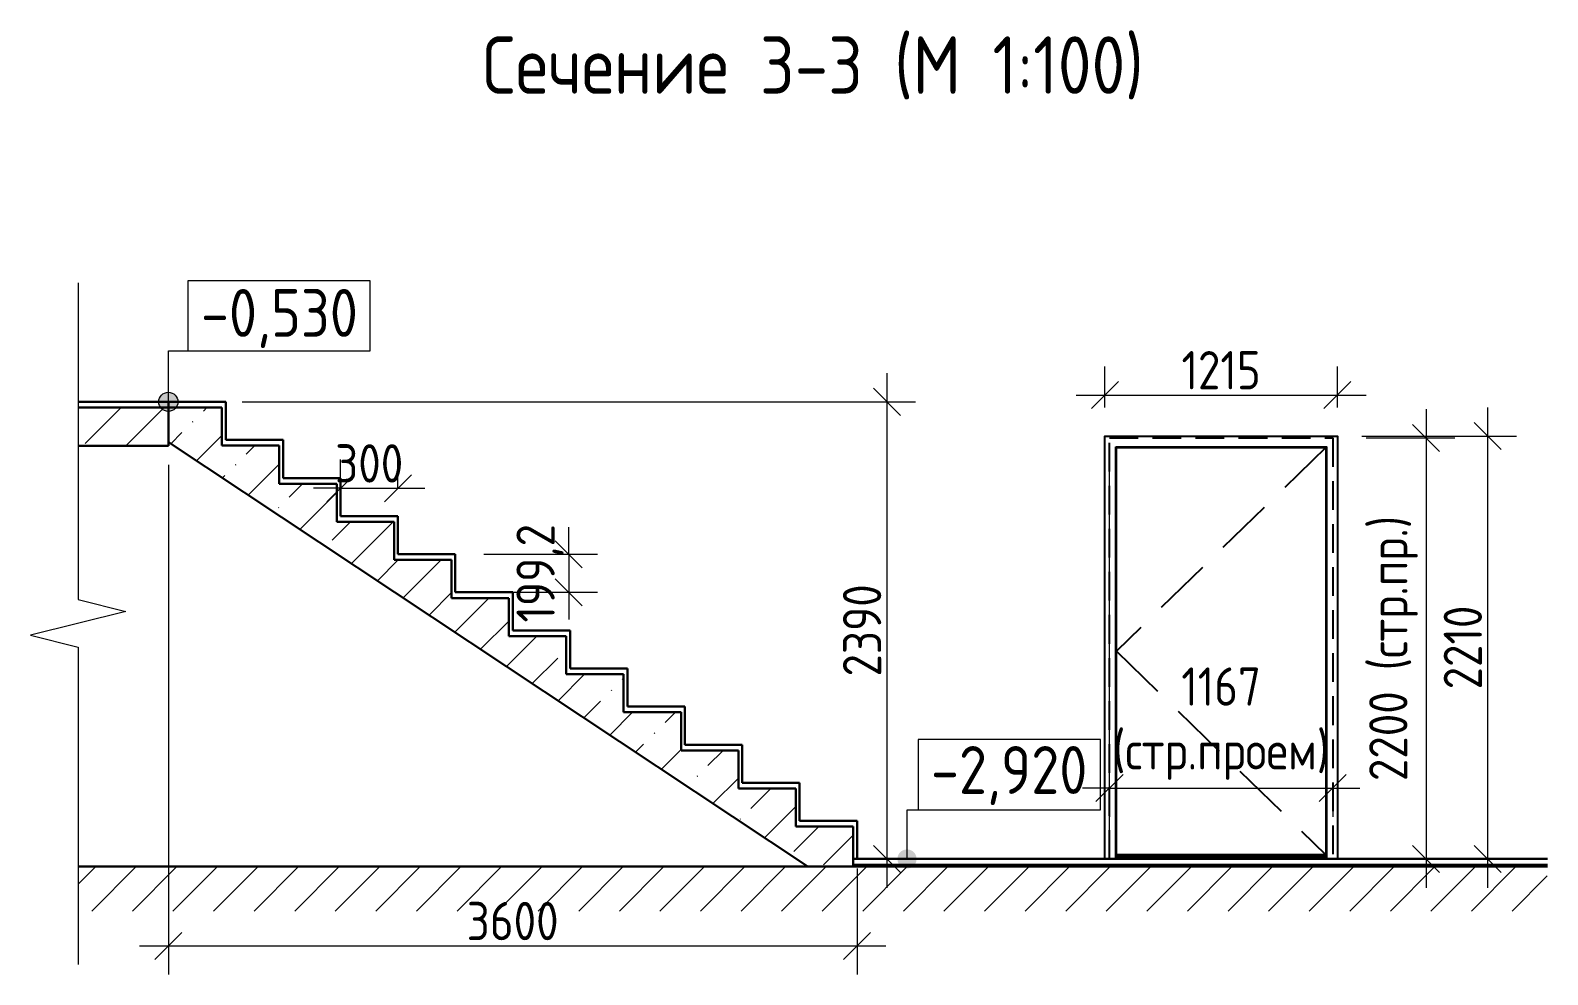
# Model space of a CAD drawing. Header units: millimetres. Extents: x 504091 to 2165846, y 135022 to 442887.
# Drawn here: x 1392907 to 1400838, y 261757 to 266692 of the extents above; entities that cross this region are included whole.
import ezdxf

# ---------------------------------------------------------------- set-up
doc = ezdxf.new("R2010")
doc.units = ezdxf.units.MM
doc.linetypes.add('IMPORT-ADSK_Штриховая_ш3 п1_5 _2_', pattern=[4.5, 3, -1.5])
doc.layers.get('Defpoints').update_dxf_attribs({"color": 255})
for name, color, linetype, lineweight in [('+АР_Вспомогательная', 7, 'Continuous', 9), ('A-ANNO-DIMS', 211, 'Continuous', 9), ('A-ANNO-NOTE', 131, 'Continuous', 20), ('A-DETL', 90, 'Continuous', 9), ('A-DETL-GENF', 92, 'Continuous', 18), ('A-DETL-THIN', 151, 'Continuous', 18), ('A-FLOR', 192, 'Continuous', 18), ('A-FLOR-PATT', 8, 'Continuous', 40), ('G-ANNO-DIMS', 111, 'Continuous', 9), ('S-STRS', 31, 'Continuous', 9), ('Аннотация', 7, 'Continuous', 9)]:
    doc.layers.add(name, color=color, linetype=linetype, lineweight=lineweight)
doc.layers.add('ВСПОМОГАТЕЛЬНЫЙ', color=52, linetype='Continuous', lineweight=5, plot=False)
doc.styles.add('GOST Common', font='GOST_Common.ttf', dxfattribs={"width": 0.9, "height": 350})
doc.styles.add('GOST Common_4', font='GOST_Common.ttf', dxfattribs={"width": 0.9, "height": 200})
doc.styles.add('GOST Common_6', font='GOST_Common.ttf', dxfattribs={"width": 0.9, "height": 200})
doc.dimstyles.new('ADSK_Основной_2_мм', dxfattribs={"dimscale": 304.8, "dimtxt": 201.142999, "dimasz": 0.463911, "dimexe": 0.492126, "dimexo": 0.492126, "dimgap": 0.098425, "dimtad": 1, "dimrnd": 0.01, "dimdsep": 46, "dimtxsty": 'GOST Common_4', "dimblk1": 'OBLIQUE', "dimblk2": 'OBLIQUE', "dimsah": 1, "dimcen": 0.09, "dimdle": 0.492126, "dimazin": 2, "dimtfac": 1, "dimtdec": 4, "dimtix": 1, "dimtmove": 0, "dimatfit": 3, "dimfxl": 0, "dimtvp": 1, "dimtolj": 1, "dimtzin": 0, "dimlwd": 20, "dimlwe": 20, "dimarcsym": 0})
pattern_1 = [(45, (1393137.4, 265150.93), (-224.506, 224.506), []), (45, (1393361.9, 265150.93), (-224.506, 224.506), [396.875, -79.375, 3.353, -76.022])]

# ---------------------------------------------------------------- blocks, each defined once
blk = doc.blocks.new('_Oblique')
at = {"color": 0, "linetype": 'ByBlock', "lineweight": -2}
blk.add_line((-0.5, -0.5), (0.5, 0.5), dxfattribs=at)
blk = doc.blocks.new('*D3058')
at = {"layer": 'A-ANNO-DIMS', "color": 0, "lineweight": 20, "transparency": 16777216}
for p, q in [((1398548, 262732.3), (1398406.6, 262732.3)), ((1398548, 262732.3), (1399715, 262732.3)), ((1399715, 262732.3), (1399856.4, 262732.3)), ((1398548, 262681.5), (1398548, 262582.3)), ((1399715, 262693.7), (1399715, 262582.3))]:
    blk.add_line(p, q, dxfattribs=at)
at = {"layer": 'Defpoints', "color": 0, "lineweight": 20, "transparency": 16777216}
for p in [(1398548, 262831.5), (1399715, 262843.7), (1399715, 262732.3)]:
    blk.add_point(p, dxfattribs=at)
at = {"layer": 'A-ANNO-DIMS', "color": 0, "lineweight": 20, "transparency": 16777216, "xscale": 141.4, "yscale": 141.4, "zscale": 141.4}
blk.add_blockref('_Oblique', (1398548, 262732.3), dxfattribs=at)
at = {"layer": 'A-ANNO-DIMS', "color": 0, "lineweight": 20, "transparency": 16777216, "xscale": 141.4, "yscale": 141.4, "zscale": 141.4, "rotation": 180}
blk.add_blockref('_Oblique', (1399715, 262732.3), dxfattribs=at)
at = {"layer": 'A-ANNO-DIMS', "color": 0, "transparency": 16777216, "insert": (1399131.5, 263069), "char_height": 200, "attachment_point": 5, "style": 'GOST Common_6'}
blk.add_mtext('\\A1;1167 \\P(стр.проем)', dxfattribs=at)
blk = doc.blocks.new('*D3054')
at = {"layer": 'A-ANNO-DIMS', "color": 0, "lineweight": 20, "transparency": 16777216}
for p, q in [((1400525, 262211.9), (1400525, 264721.9)), ((1399866.5, 264571.9), (1400675, 264571.9)), ((1399431.8, 262361.9), (1400675, 262361.9))]:
    blk.add_line(p, q, dxfattribs=at)
at = {"layer": 'Defpoints', "color": 0, "lineweight": 20, "transparency": 16777216}
for p in [(1399716.5, 264571.9), (1400525, 264571.9), (1399281.8, 262361.9)]:
    blk.add_point(p, dxfattribs=at)
at = {"layer": 'A-ANNO-DIMS', "color": 0, "lineweight": 20, "transparency": 16777216, "xscale": 141.4, "yscale": 141.4, "zscale": 141.4}
for p, rotation in [((1400525, 264571.9), 90), ((1400525, 262361.9), 270)]:
    blk.add_blockref('_Oblique', p, dxfattribs=dict(at, rotation=rotation))
at = {"layer": 'A-ANNO-DIMS', "color": 0, "transparency": 16777216, "insert": (1400395, 263466.9), "char_height": 200, "width": 605.475, "attachment_point": 5, "rotation": 90, "style": 'GOST Common_4'}
blk.add_mtext('\\A1;2210', dxfattribs=at)
blk = doc.blocks.new('*D3055')
at = {"layer": 'A-ANNO-DIMS', "color": 0, "lineweight": 20, "transparency": 16777216}
for p, q in [((1400202.6, 264711.9), (1400202.6, 262211.9)), ((1399889.1, 264561.9), (1400352.6, 264561.9)), ((1399889.1, 262361.9), (1400352.6, 262361.9))]:
    blk.add_line(p, q, dxfattribs=at)
at = {"layer": 'Defpoints', "color": 0, "lineweight": 20, "transparency": 16777216}
for p in [(1399739.1, 264561.9), (1399739.1, 262361.9), (1400202.6, 262361.9)]:
    blk.add_point(p, dxfattribs=at)
at = {"layer": 'A-ANNO-DIMS', "color": 0, "lineweight": 20, "transparency": 16777216, "xscale": 141.4, "yscale": 141.4, "zscale": 141.4}
for p, rotation in [((1400202.6, 264561.9), 90), ((1400202.6, 262361.9), 270)]:
    blk.add_blockref('_Oblique', p, dxfattribs=dict(at, rotation=rotation))
at = {"layer": 'A-ANNO-DIMS', "color": 0, "transparency": 16777216, "insert": (1400032.6, 263461.9), "char_height": 200, "attachment_point": 5, "rotation": 90, "style": 'GOST Common_4'}
blk.add_mtext('\\A1;2200 (стр.пр.)', dxfattribs=at)
blk = doc.blocks.new('Высотные отметки - Рамка-12095-Разрез 1')
at = {"layer": 'A-ANNO-NOTE'}
for p, q in [((15397, 14), (15397, 514)), ((15397, 514), (16697, 514)), ((16697, 514), (16697, 14)), ((16697, 14), (15397, 14))]:
    blk.add_line(p, q, dxfattribs=at)
blk = doc.blocks.new('*D3059')
at = {"layer": 'A-ANNO-DIMS', "color": 0, "lineweight": 20, "transparency": 16777216}
for p, q in [((1397384.6, 264900.9), (1397384.6, 262211.9)), ((1394014, 264750.9), (1397534.6, 264750.9)), ((1397263.9, 262361.9), (1397234.6, 262361.9))]:
    blk.add_line(p, q, dxfattribs=at)
at = {"layer": 'Defpoints', "color": 0, "lineweight": 20, "transparency": 16777216}
for p in [(1393864, 264750.9), (1397384.6, 262361.9), (1397413.9, 262361.9)]:
    blk.add_point(p, dxfattribs=at)
at = {"layer": 'A-ANNO-DIMS', "color": 0, "lineweight": 20, "transparency": 16777216, "xscale": 141.4, "yscale": 141.4, "zscale": 141.4}
for p, rotation in [((1397384.6, 264750.9), 90), ((1397384.6, 262361.9), 270)]:
    blk.add_blockref('_Oblique', p, dxfattribs=dict(at, rotation=rotation))
at = {"layer": 'A-ANNO-DIMS', "color": 0, "transparency": 16777216, "insert": (1397254.6, 263556.4), "char_height": 200, "attachment_point": 5, "rotation": 90, "style": 'GOST Common_4'}
blk.add_mtext('\\A1;2390', dxfattribs=at)
blk = doc.blocks.new('*D3056')
at = {"layer": 'A-ANNO-DIMS', "color": 0, "lineweight": 20, "transparency": 16777216}
for p, q in [((1395721.1, 263954.5), (1395721.1, 264095.9)), ((1395278, 263954.5), (1395871.1, 263954.5)), ((1395721.1, 263954.5), (1395721.1, 263755.5)), ((1395278, 263755.5), (1395871.1, 263755.5)), ((1395721.1, 263755.5), (1395721.1, 263614.1))]:
    blk.add_line(p, q, dxfattribs=at)
at = {"layer": 'Defpoints', "color": 0, "lineweight": 20, "transparency": 16777216}
for p in [(1395128, 263954.5), (1395128, 263755.5), (1395721.1, 263755.5)]:
    blk.add_point(p, dxfattribs=at)
at = {"layer": 'A-ANNO-DIMS', "color": 0, "lineweight": 20, "transparency": 16777216, "xscale": 141.4, "yscale": 141.4, "zscale": 141.4}
for p, rotation in [((1395721.1, 263954.5), 270), ((1395721.1, 263755.5), 90)]:
    blk.add_blockref('_Oblique', p, dxfattribs=dict(at, rotation=rotation))
at = {"layer": 'A-ANNO-DIMS', "color": 0, "transparency": 16777216, "insert": (1395571.1, 263855), "char_height": 200, "attachment_point": 5, "rotation": 90, "style": 'GOST Common_4'}
blk.add_mtext('\\A1;199,2', dxfattribs=at)
blk = doc.blocks.new('*D3060')
at = {"layer": 'A-ANNO-DIMS', "color": 0, "lineweight": 20, "transparency": 16777216}
for p, q in [((1394528, 264303.6), (1394528, 264449)), ((1394828, 264303.6), (1394828, 264449)), ((1394528, 264299), (1394386.6, 264299)), ((1394528, 264299), (1394828, 264299)), ((1394828, 264299), (1394969.4, 264299))]:
    blk.add_line(p, q, dxfattribs=at)
at = {"layer": 'Defpoints', "color": 0, "lineweight": 20, "transparency": 16777216}
for p in [(1394828, 264299), (1394528, 264153.6), (1394828, 264153.6)]:
    blk.add_point(p, dxfattribs=at)
at = {"layer": 'A-ANNO-DIMS', "color": 0, "lineweight": 20, "transparency": 16777216, "xscale": 141.4, "yscale": 141.4, "zscale": 141.4}
blk.add_blockref('_Oblique', (1394528, 264299), dxfattribs=at)
at = {"layer": 'A-ANNO-DIMS', "color": 0, "lineweight": 20, "transparency": 16777216, "xscale": 141.4, "yscale": 141.4, "zscale": 141.4, "rotation": 180}
blk.add_blockref('_Oblique', (1394828, 264299), dxfattribs=at)
at = {"layer": 'A-ANNO-DIMS', "color": 0, "transparency": 16777216, "insert": (1394678, 264429), "char_height": 200, "attachment_point": 5, "style": 'GOST Common_4'}
blk.add_mtext('\\A1;300', dxfattribs=at)
blk = doc.blocks.new('*D3061')
at = {"layer": 'A-ANNO-DIMS', "color": 0, "lineweight": 20, "transparency": 16777216}
for p, q in [((1393628, 264420.8), (1393628, 261757.4)), ((1397228, 262311.5), (1397228, 261757.4)), ((1393478, 261907.4), (1397378, 261907.4))]:
    blk.add_line(p, q, dxfattribs=at)
at = {"layer": 'Defpoints', "color": 0, "lineweight": 20, "transparency": 16777216}
for p in [(1393628, 264570.8), (1397228, 262461.5), (1397228, 261907.4)]:
    blk.add_point(p, dxfattribs=at)
at = {"layer": 'A-ANNO-DIMS', "color": 0, "lineweight": 20, "transparency": 16777216, "xscale": 141.4, "yscale": 141.4, "zscale": 141.4, "rotation": 180}
blk.add_blockref('_Oblique', (1393628, 261907.4), dxfattribs=at)
at = {"layer": 'A-ANNO-DIMS', "color": 0, "lineweight": 20, "transparency": 16777216, "xscale": 141.4, "yscale": 141.4, "zscale": 141.4}
blk.add_blockref('_Oblique', (1397228, 261907.4), dxfattribs=at)
at = {"layer": 'A-ANNO-DIMS', "color": 0, "transparency": 16777216, "insert": (1395428, 262037.4), "char_height": 200, "attachment_point": 5, "style": 'GOST Common_4'}
blk.add_mtext('\\A1;3600', dxfattribs=at)
blk = doc.blocks.new('*D3062')
at = {"layer": 'A-ANNO-DIMS', "color": 0, "lineweight": 20, "transparency": 16777216}
for p, q in [((1398523.9, 264721.9), (1398523.9, 264936.1)), ((1399739.1, 264721.9), (1399739.1, 264936.1)), ((1398373.9, 264786.1), (1399889.1, 264786.1))]:
    blk.add_line(p, q, dxfattribs=at)
at = {"layer": 'Defpoints', "color": 0, "lineweight": 20, "transparency": 16777216}
for p in [(1399739.1, 264786.1), (1398523.9, 264571.9), (1399739.1, 264571.9)]:
    blk.add_point(p, dxfattribs=at)
at = {"layer": 'A-ANNO-DIMS', "color": 0, "lineweight": 20, "transparency": 16777216, "xscale": 141.4, "yscale": 141.4, "zscale": 141.4, "rotation": 180}
blk.add_blockref('_Oblique', (1398523.9, 264786.1), dxfattribs=at)
at = {"layer": 'A-ANNO-DIMS', "color": 0, "lineweight": 20, "transparency": 16777216, "xscale": 141.4, "yscale": 141.4, "zscale": 141.4}
blk.add_blockref('_Oblique', (1399739.1, 264786.1), dxfattribs=at)
at = {"layer": 'A-ANNO-DIMS', "color": 0, "transparency": 16777216, "insert": (1399131.5, 264916.1), "char_height": 200, "attachment_point": 5, "style": 'GOST Common_4'}
blk.add_mtext('\\A1;1215', dxfattribs=at)

msp = doc.modelspace()

# ---------------------------------------------------------------- hatches: boundary and pattern name
at = {"layer": 'A-DETL-GENF', "lineweight": 9, "true_color": 0x000000}
h = msp.add_hatch(dxfattribs=at)
h.set_pattern_fill('FP1_2', color=18, style=0, pattern_type=2)
h.set_pattern_definition([(45, (1393137.4, 265180.93), (-106.066, 106.066), [])])
h.paths.add_polyline_path([(1398845.5625, 262089.4734), (1400836.1706, 262089.4734), (1400836.1706, 262321.9287), (1393156.0096, 262321.9287), (1393156.0096, 262089.4734), (1398515.7351, 262089.4734)])
at = {"layer": 'A-FLOR', "true_color": 0x000000}
h = msp.add_hatch(dxfattribs=at)
h.set_pattern_fill('FP1_1', color=18, style=0, pattern_type=2)
h.set_pattern_definition(pattern_1)
h.paths.add_polyline_path([(1397208.0298, 262331.9287), (1397208.0298, 262531.0057), (1396908.0298, 262531.0057), (1396908.0298, 262730.0826), (1396608.0298, 262730.0826), (1396608.0298, 262929.1595), (1396308.0298, 262929.1595), (1396308.0298, 263128.2364), (1396008.0298, 263128.2364), (1396008.0298, 263327.3134), (1395708.0298, 263327.3134), (1395708.0298, 263526.3903), (1395408.0298, 263526.3903), (1395408.0298, 263725.4672), (1395108.0298, 263725.4672), (1395108.0298, 263924.5441), (1394808.0298, 263924.5441), (1394808.0298, 264123.621), (1394508.0298, 264123.621), (1394508.0298, 264322.698), (1394208.0298, 264322.698), (1394208.0298, 264521.7749), (1393908.0298, 264521.7749), (1393908.0298, 264720.8518), (1393628.0298, 264720.8518), (1393628.0298, 264540.8299), (1396956.7448, 262331.9287)])
at = {"layer": 'A-FLOR-PATT', "lineweight": 9, "true_color": 0x000000}
h = msp.add_hatch(dxfattribs=at)
h.set_pattern_fill('FP1_1', color=18, style=0, pattern_type=2)
h.set_pattern_definition(pattern_1)
h.paths.add_polyline_path([(1393628.0298, 264520.8518), (1393628.0298, 264720.8518), (1393156.0096, 264720.8518), (1393156.0096, 264520.8518)])
at = {"layer": 'G-ANNO-DIMS', "true_color": 0x000000}
h = msp.add_hatch(color=18, dxfattribs=at)
edge = h.paths.add_edge_path()
edge.add_arc((1393628.0298, 264750.8518), 50, 0, 360)
h = msp.add_hatch(color=18, dxfattribs=at)
edge = h.paths.add_edge_path()
edge.add_arc((1397489.368, 262361.9287), 50, 0, 360)

# ---------------------------------------------------------------- linework, layer by layer
at = {"layer": '+АР_Вспомогательная', "color": 7, "linetype": 'Continuous', "ltscale": 50}
msp.add_lwpolyline([(1393156.6443, 265372.8258), (1393156.6443, 263718.0849), (1393406.6443, 263655.5849), (1392906.6443, 263530.5849), (1393156.6443, 263468.0849), (1393156.6443, 261810.4072)], dxfattribs=at)
for points in [[(1399739.1309, 262361.9287), (1398523.9288, 262361.9287), (1398523.9288, 264571.9337), (1399739.1309, 264571.9337)], [(1398580.5597, 264515.3028), (1399682.5, 264515.3028), (1399682.5, 262361.9287), (1398580.5597, 262361.9287)], [(1399678.7246, 262383.0709), (1398584.3351, 262383.0709), (1398584.3351, 264512.2825), (1399678.7246, 264512.2825)], [(1398580.5597, 262375.5201), (1399682.5, 262375.5201), (1399682.5, 262361.9287), (1398580.5597, 262361.9287)]]:
    msp.add_lwpolyline(points, close=True)
at = {"linetype": 'IMPORT-ADSK_Штриховая_ш3 п1_5 _2_', "ltscale": 50}
msp.add_lwpolyline([(1399715.0298, 264561.9287), (1399715.0298, 262361.9287), (1398548.0298, 262361.9287), (1398548.0298, 264561.9287)], close=True, dxfattribs=at)
at = {"linetype": 'IMPORT-ADSK_Штриховая_ш3 п1_5 _2_', "ltscale": 100}
msp.add_lwpolyline([(1399678.7246, 264512.2825), (1398584.3351, 263447.6767), (1399678.7246, 262383.0709)], dxfattribs=at)
at = {"layer": 'A-DETL', "color": 18, "lineweight": 30, "true_color": 0x000000}
for p, q in [((1400837.6644, 262321.9287), (1393156.6443, 262321.9287)), ((1397208.0298, 262361.9287), (1400837.1585, 262361.9287)), ((1397208.0298, 262361.9287), (1398579.5615, 262361.9287)), ((1397208.0298, 262361.9287), (1399700.7536, 262361.9287)), ((1400838.3935, 262331.9287), (1397208.0298, 262331.9287)), ((1399287.0112, 262361.9287), (1397228.0298, 262361.9287)), ((1397228.0298, 262361.9287), (1399287.0112, 262361.9287))]:
    msp.add_line(p, q, dxfattribs=at)
at = {"layer": 'A-DETL-THIN', "color": 18, "lineweight": 30, "true_color": 0x000000}
for p, q in [((1399606.8134, 262361.9287), (1397208.0298, 262361.9287)), ((1399287.0112, 262361.9287), (1397228.0298, 262361.9287))]:
    msp.add_line(p, q, dxfattribs=at)
at = {"layer": 'A-FLOR', "color": 18, "lineweight": 30, "true_color": 0x000000}
for p, q in [((1393628.0298, 264750.8518), (1393156.0096, 264750.8518)), ((1393628.0298, 264720.8518), (1393156.0096, 264720.8518)), ((1393628.0298, 264520.8518), (1393628.0298, 264750.8518)), ((1393928.0298, 264750.8518), (1393628.0298, 264750.8518)), ((1393908.0298, 264720.8518), (1393628.0298, 264720.8518)), ((1393908.0298, 264521.7749), (1393908.0298, 264720.8518)), ((1393928.0298, 264551.7749), (1393928.0298, 264750.8518)), ((1393628.0298, 264540.8299), (1396971.5049, 262321.9287)), ((1394228.0298, 264551.7749), (1393928.0298, 264551.7749)), ((1394228.0298, 264352.698), (1394228.0298, 264551.7749)), ((1393156.0096, 264520.8518), (1393628.0298, 264520.8518)), ((1394208.0298, 264521.7749), (1393908.0298, 264521.7749)), ((1394208.0298, 264322.698), (1394208.0298, 264521.7749)), ((1394508.0298, 264322.698), (1394208.0298, 264322.698)), ((1394528.0298, 264352.698), (1394228.0298, 264352.698)), ((1394508.0298, 264123.621), (1394508.0298, 264322.698)), ((1394528.0298, 264153.621), (1394528.0298, 264352.698)), ((1394828.0298, 264153.621), (1394528.0298, 264153.621)), ((1394828.0298, 263954.5441), (1394828.0298, 264153.621)), ((1394808.0298, 264123.621), (1394508.0298, 264123.621)), ((1394808.0298, 263924.5441), (1394808.0298, 264123.621)), ((1395108.0298, 263924.5441), (1394808.0298, 263924.5441)), ((1395128.0298, 263954.5441), (1394828.0298, 263954.5441)), ((1395108.0298, 263725.4672), (1395108.0298, 263924.5441)), ((1395128.0298, 263755.4672), (1395128.0298, 263954.5441)), ((1395428.0298, 263755.4672), (1395128.0298, 263755.4672)), ((1395428.0298, 263556.3903), (1395428.0298, 263755.4672)), ((1395408.0298, 263725.4672), (1395108.0298, 263725.4672)), ((1395408.0298, 263526.3903), (1395408.0298, 263725.4672)), ((1395708.0298, 263526.3903), (1395408.0298, 263526.3903)), ((1395728.0298, 263556.3903), (1395428.0298, 263556.3903)), ((1395708.0298, 263327.3134), (1395708.0298, 263526.3903)), ((1395728.0298, 263357.3134), (1395728.0298, 263556.3903)), ((1396028.0298, 263357.3134), (1395728.0298, 263357.3134)), ((1396028.0298, 263158.2364), (1396028.0298, 263357.3134)), ((1396008.0298, 263327.3134), (1395708.0298, 263327.3134)), ((1396008.0298, 263128.2364), (1396008.0298, 263327.3134)), ((1396308.0298, 263128.2364), (1396008.0298, 263128.2364)), ((1396328.0298, 263158.2364), (1396028.0298, 263158.2364)), ((1396308.0298, 262929.1595), (1396308.0298, 263128.2364)), ((1396328.0298, 262959.1595), (1396328.0298, 263158.2364)), ((1396628.0298, 262959.1595), (1396328.0298, 262959.1595)), ((1396628.0298, 262760.0826), (1396628.0298, 262959.1595)), ((1396608.0298, 262929.1595), (1396308.0298, 262929.1595)), ((1396608.0298, 262730.0826), (1396608.0298, 262929.1595)), ((1396908.0298, 262730.0826), (1396608.0298, 262730.0826)), ((1396928.0298, 262760.0826), (1396628.0298, 262760.0826)), ((1396908.0298, 262531.0057), (1396908.0298, 262730.0826)), ((1396928.0298, 262561.0057), (1396928.0298, 262760.0826)), ((1397228.0298, 262561.0057), (1396928.0298, 262561.0057)), ((1397228.0298, 262361.9287), (1397228.0298, 262561.0057)), ((1397208.0298, 262531.0057), (1396908.0298, 262531.0057)), ((1397208.0298, 262321.9287), (1397208.0298, 262531.0057))]:
    msp.add_line(p, q, dxfattribs=at)
at = {"layer": 'G-ANNO-DIMS', "color": 18, "lineweight": 20, "true_color": 0x000000}
for p, q in [((1393628.0298, 265017.3694), (1394403.4961, 265017.3694)), ((1393628.0298, 264750.8518), (1393628.0298, 265017.3694)), ((1397489.368, 262619.473), (1398014.2687, 262619.473)), ((1397489.368, 262361.9287), (1397489.368, 262619.473))]:
    msp.add_line(p, q, dxfattribs=at)
at = {"layer": 'G-ANNO-DIMS', "color": 18, "true_color": 0x000000}
msp.add_circle((1393628.0298, 264750.8518), 50, dxfattribs=at)
at = {"layer": 'S-STRS', "color": 18, "lineweight": 18, "true_color": 0x000000}
msp.add_line((1393628.0298, 264750.8518), (1393628.0298, 264570.8299), dxfattribs=at)
at = {"layer": 'ВСПОМОГАТЕЛЬНЫЙ', "color": 6}
msp.add_line((1398548.0298, 262361.9287), (1398548.0298, 264500.5657), dxfattribs=at)

# ---------------------------------------------------------------- block references
at = {"layer": 'G-ANNO-DIMS', "color": 18, "lineweight": 20, "true_color": 0x000000, "extrusion": (0, 0, -1), "xscale": 0.7331441328871225, "yscale": 0.7331441328871225, "zscale": 0.7331441328871225}
for p in [(-1405972.0049, 265007.1473), (-1409789.7098, 262609.2509)]:
    msp.add_blockref('Высотные отметки - Рамка-12095-Разрез 1', p, dxfattribs=at)

# ---------------------------------------------------------------- texts
at = {"layer": 'G-ANNO-DIMS', "color": 18, "lineweight": 20, "true_color": 0x000000, "char_height": 250, "attachment_point": 1, "line_spacing_factor": 1.022761, "style": 'GOST Common'}
for s, insert, width in [('-0,530', (1393798.4916, 265340.5394), 1028.822569), ('-2,920', (1397614.6715, 262951.9274), 977.532294)]:
    msp.add_mtext(s, dxfattribs=dict(at, insert=insert, width=width))
at = {"layer": 'Аннотация', "lineweight": 9, "insert": (1395271.0569, 266660.7809), "char_height": 300, "attachment_point": 1, "line_spacing_factor": 1.022766, "style": 'GOST Common_6'}
msp.add_mtext_dynamic_manual_height_columns('Сечение 3-3 (М 1:100)', width=26195.080764, gutter_width=2500, heights=[5988.9934], dxfattribs=at)

# ---------------------------------------------------------------- dimensions: what is measured, and where the dimension line sits
at = {"layer": 'A-ANNO-DIMS', "color": 18, "true_color": 0x000000}
for base, p1, p2, text, override, picture, middle in [((1399739.1309, 264786.0675), (1398523.9288, 264571.9337), (1399739.1309, 264571.9337), '1215', {"dimpost": '<>', "dimfxl": 2228.03778}, '*D3062', (1399131.5298, 264916.0675)), ((1399715.0298, 262732.3442), (1398548.0298, 262831.4936), (1399715.0298, 262843.6702), '1167 \\P(стр.проем)', {"dimpost": '<>', "dimtxsty": 'GOST Common_6', "dimfxl": 1233}, '*D3058', (1399131.5298, 263069.0108))]:
    dim = msp.add_linear_dim(base=base, p1=p1, p2=p2, text=text, dimstyle='ADSK_Основной_2_мм', override=override, dxfattribs=at)
    dim.commit()
    dim.dimension.update_dxf_attribs({"geometry": picture, "text_midpoint": middle})
for base, p1, p2, text, override, picture, middle in [((1397384.6142, 262361.9287), (1393863.9658, 264750.8518), (1397413.9259, 262361.9287), '2390', {"dimpost": '<>', "dimfxl": 4500}, '*D3059', (1397254.6142, 263556.3903)), ((1400202.5518, 262361.9287), (1399739.1309, 264561.9337), (1399739.1309, 262361.9287), '2200 (стр.пр.)', {"dimpost": '<>', "dimfxl": 2228.03778}, '*D3055', (1400032.5518, 263461.9312)), ((1395721.1236, 263755.4672), (1395128.0298, 263954.5441), (1395128.0298, 263755.4672), '199,2', {"dimpost": '<>', "dimfxl": 4500}, '*D3056', (1395571.1236, 263855.0057))]:
    dim = msp.add_linear_dim(base=base, p1=p1, p2=p2, angle=90, text=text, dimstyle='ADSK_Основной_2_мм', override=override, dxfattribs=at)
    dim.commit()
    dim.dimension.update_dxf_attribs({"geometry": picture, "text_midpoint": middle})
dim = msp.add_linear_dim(base=(1400525.04975, 264571.93365), p1=(1399281.8298, 262361.92874), p2=(1399716.52983, 264571.93365), angle=90, dimstyle='ADSK_Основной_2_мм', override={"dimpost": '<>', "dimfxl": 2228.03778}, dxfattribs=at)
dim.commit()
dim.dimension.update_dxf_attribs({"geometry": '*D3054', "text_midpoint": (1400395.04975, 263466.93119)})
for base, p1, p2, picture, middle in [((1397228.0298, 261907.3581), (1393628.0298, 264570.8299), (1397228.0298, 262461.4672), '*D3061', (1395428.0298, 262037.3581)), ((1394828.0298, 264298.9703), (1394528.0298, 264153.621), (1394828.0298, 264153.621), '*D3060', (1394678.0298, 264428.9703))]:
    dim = msp.add_linear_dim(base=base, p1=p1, p2=p2, dimstyle='ADSK_Основной_2_мм', override={"dimpost": '<>', "dimfxl": 4500}, dxfattribs=at)
    dim.commit()
    dim.dimension.update_dxf_attribs({"geometry": picture, "text_midpoint": middle})

doc.saveas('drawing.dxf')
